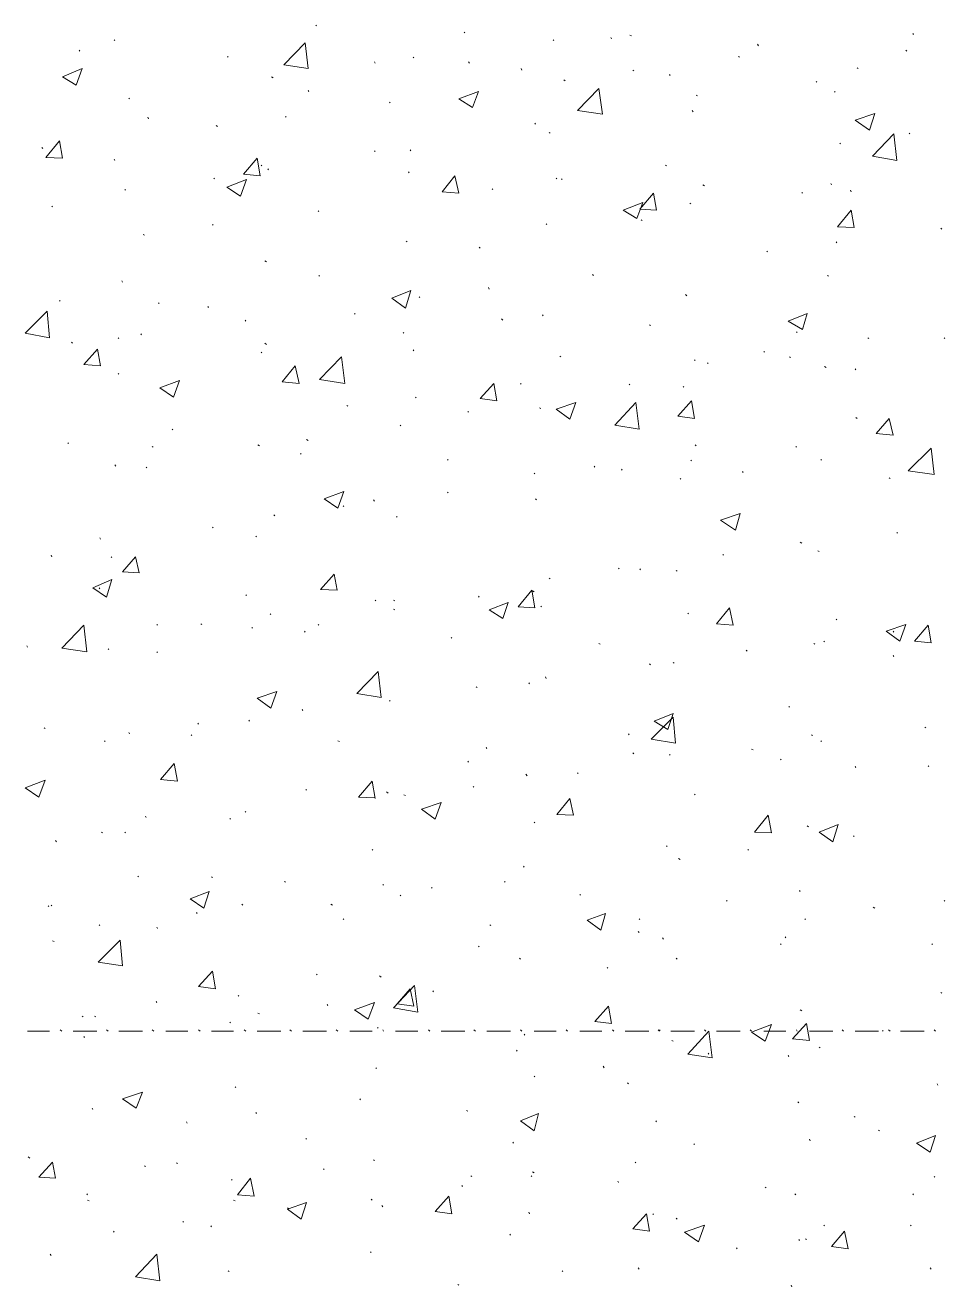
# Model space of a CAD drawing. Header units: millimetres. Extents: x 2928 to 3112, y 1220 to 1280.
# Drawn here: x 2976.938 to 2978.954, y 1251.649 to 1254.414 of the extents above; entities that cross this region are included whole.
import ezdxf

# ---------------------------------------------------------------- set-up
doc = ezdxf.new("R2010")
doc.units = ezdxf.units.MM

msp = doc.modelspace()

# ---------------------------------------------------------------- linework, layer by layer
at = {"color": 92, "linetype": 'Continuous', "lineweight": 13, "true_color": 0x00b800}
for points in [[(2977.57684, 1254.41214), (2977.57517, 1254.41381), (2977.57517, 1254.41381)], [(2977.90184, 1254.39714), (2977.90017, 1254.39881), (2977.90017, 1254.39881)], [(2978.26685, 1254.39048), (2978.26351, 1254.39214), (2978.26351, 1254.39214)], [(2978.88519, 1254.39381), (2978.88352, 1254.39548), (2978.88352, 1254.39548)], [(2977.13516, 1254.38048), (2977.1335, 1254.38214), (2977.1335, 1254.38214)], [(2977.50517, 1254.32714), (2977.55183, 1254.37548), (2977.55183, 1254.37548)], [(2977.5585, 1254.31881), (2977.55183, 1254.37548), (2977.55183, 1254.37548)], [(2978.09684, 1254.38048), (2978.09518, 1254.38214), (2978.09518, 1254.38214)], [(2978.22351, 1254.38381), (2978.22184, 1254.38714), (2978.22184, 1254.38714)], [(2978.54518, 1254.36881), (2978.54352, 1254.37214), (2978.54352, 1254.37214)], [(2977.05849, 1254.35714), (2977.05683, 1254.35881), (2977.05683, 1254.35881)], [(2977.3835, 1254.34381), (2977.38183, 1254.34547), (2977.38183, 1254.34547)], [(2977.70517, 1254.33047), (2977.7035, 1254.33381), (2977.7035, 1254.33381)], [(2977.79017, 1254.34214), (2977.7885, 1254.34381), (2977.7885, 1254.34381)], [(2977.91184, 1254.33047), (2977.91017, 1254.33381), (2977.91017, 1254.33381)], [(2978.50352, 1254.34381), (2978.50185, 1254.34547), (2978.50185, 1254.34547)], [(2978.87019, 1254.35714), (2978.86852, 1254.35881), (2978.86852, 1254.35881)], [(2977.02016, 1254.30047), (2977.06349, 1254.31881), (2977.06349, 1254.31881)], [(2977.05016, 1254.28214), (2977.06349, 1254.31881), (2977.06349, 1254.31881)], [(2977.50517, 1254.32714), (2977.5585, 1254.31881), (2977.5585, 1254.31881)], [(2978.02684, 1254.31547), (2978.02517, 1254.31881), (2978.02517, 1254.31881)], [(2978.27185, 1254.31381), (2978.27018, 1254.31547), (2978.27018, 1254.31547)], [(2978.35185, 1254.30381), (2978.35018, 1254.30547), (2978.35018, 1254.30547)], [(2978.76352, 1254.31881), (2978.76185, 1254.32047), (2978.76185, 1254.32047)], [(2977.02016, 1254.30047), (2977.05016, 1254.28214), (2977.05016, 1254.28214)], [(2977.48183, 1254.29881), (2977.4785, 1254.30047), (2977.4785, 1254.30047)], [(2978.12184, 1254.29214), (2978.11851, 1254.29381), (2978.11851, 1254.29381)], [(2978.67352, 1254.28881), (2978.67185, 1254.29047), (2978.67185, 1254.29047)], [(2977.16683, 1254.25214), (2977.16516, 1254.25381), (2977.16516, 1254.25381)], [(2977.56017, 1254.26881), (2977.5585, 1254.27047), (2977.5585, 1254.27047)], [(2977.88851, 1254.25214), (2977.93184, 1254.26881), (2977.93184, 1254.26881)], [(2977.88851, 1254.25214), (2977.91851, 1254.23381), (2977.91851, 1254.23381)], [(2977.91851, 1254.23381), (2977.93184, 1254.26881), (2977.93184, 1254.26881)], [(2978.14851, 1254.22714), (2978.19518, 1254.27547), (2978.19518, 1254.27547)], [(2978.20351, 1254.21881), (2978.19518, 1254.27547), (2978.19518, 1254.27547)], [(2978.41185, 1254.25881), (2978.40851, 1254.26047), (2978.40851, 1254.26047)], [(2978.71352, 1254.26714), (2978.71185, 1254.26881), (2978.71185, 1254.26881)], [(2977.7385, 1254.24381), (2977.73684, 1254.24547), (2977.73684, 1254.24547)], [(2978.14851, 1254.22714), (2978.20351, 1254.21881), (2978.20351, 1254.21881)], [(2978.40185, 1254.22381), (2978.40018, 1254.22714), (2978.40018, 1254.22714)], [(2977.2085, 1254.20881), (2977.20683, 1254.21214), (2977.20683, 1254.21214)], [(2977.51017, 1254.21214), (2977.5085, 1254.21381), (2977.5085, 1254.21381)], [(2978.05684, 1254.19714), (2978.05518, 1254.19881), (2978.05518, 1254.19881)], [(2978.75685, 1254.20547), (2978.80019, 1254.22047), (2978.80019, 1254.22047)], [(2978.75685, 1254.20547), (2978.78852, 1254.18381), (2978.78852, 1254.18381)], [(2978.78852, 1254.18381), (2978.80019, 1254.22047), (2978.80019, 1254.22047)], [(2977.36017, 1254.19214), (2977.35683, 1254.19381), (2977.35683, 1254.19381)], [(2978.08851, 1254.17714), (2978.08684, 1254.17881), (2978.08684, 1254.17881)], [(2978.79519, 1254.12714), (2978.84185, 1254.17547), (2978.84185, 1254.17547)], [(2978.84852, 1254.11714), (2978.84185, 1254.17547), (2978.84185, 1254.17547)], [(2978.87685, 1254.17547), (2978.87519, 1254.17714), (2978.87519, 1254.17714)], [(2976.97683, 1254.14381), (2976.97516, 1254.14547), (2976.97516, 1254.14547)], [(2976.98349, 1254.1238), (2977.01349, 1254.16047), (2977.01349, 1254.16047)], [(2977.02016, 1254.12214), (2977.01349, 1254.16047), (2977.01349, 1254.16047)], [(2977.7835, 1254.13881), (2977.78184, 1254.14047), (2977.78184, 1254.14047)], [(2978.72518, 1254.15381), (2978.72352, 1254.15547), (2978.72352, 1254.15547)], [(2976.98349, 1254.1238), (2977.02016, 1254.12214), (2977.02016, 1254.12214)], [(2977.13516, 1254.11714), (2977.1335, 1254.12047), (2977.1335, 1254.12047)], [(2977.41683, 1254.08714), (2977.44683, 1254.12214), (2977.44683, 1254.12214)], [(2977.4535, 1254.0838), (2977.44683, 1254.12214), (2977.44683, 1254.12214)], [(2977.70517, 1254.13714), (2977.7035, 1254.13881), (2977.7035, 1254.13881)], [(2978.79519, 1254.12714), (2978.84852, 1254.11714), (2978.84852, 1254.11714)], [(2977.41683, 1254.08714), (2977.4535, 1254.0838), (2977.4535, 1254.0838)], [(2977.45683, 1254.10547), (2977.45517, 1254.10714), (2977.45517, 1254.10714)], [(2977.47183, 1254.09714), (2977.47017, 1254.0988), (2977.47017, 1254.0988)], [(2977.78017, 1254.09047), (2977.7785, 1254.09214), (2977.7785, 1254.09214)], [(2977.85184, 1254.0488), (2977.88017, 1254.0838), (2977.88017, 1254.0838)], [(2977.88851, 1254.04547), (2977.88017, 1254.0838), (2977.88017, 1254.0838)], [(2978.34351, 1254.10547), (2978.34185, 1254.10714), (2978.34185, 1254.10714)], [(2977.3535, 1254.07714), (2977.35183, 1254.0788), (2977.35183, 1254.0788)], [(2977.38017, 1254.0588), (2977.4235, 1254.07547), (2977.4235, 1254.07547)], [(2977.38017, 1254.0588), (2977.41017, 1254.0388), (2977.41017, 1254.0388)], [(2977.41017, 1254.0388), (2977.4235, 1254.07547), (2977.4235, 1254.07547)], [(2978.10351, 1254.07714), (2978.10184, 1254.0788), (2978.10184, 1254.0788)], [(2978.11518, 1254.07547), (2978.11351, 1254.07714), (2978.11351, 1254.07714)], [(2978.42685, 1254.06214), (2978.42351, 1254.0638), (2978.42351, 1254.0638)], [(2978.70518, 1254.0638), (2978.70352, 1254.06714), (2978.70352, 1254.06714)], [(2977.1585, 1254.05214), (2977.15683, 1254.0538), (2977.15683, 1254.0538)], [(2977.85184, 1254.0488), (2977.88851, 1254.04547), (2977.88851, 1254.04547)], [(2977.96351, 1254.0538), (2977.96184, 1254.05547), (2977.96184, 1254.05547)], [(2978.28518, 1254.01047), (2978.31518, 1254.04547), (2978.31518, 1254.04547)], [(2978.32185, 1254.0088), (2978.31518, 1254.04547), (2978.31518, 1254.04547)], [(2978.64185, 1254.04547), (2978.64018, 1254.04714), (2978.64018, 1254.04714)], [(2978.74852, 1254.0488), (2978.74685, 1254.05214), (2978.74685, 1254.05214)], [(2976.99849, 1254.01547), (2976.99683, 1254.01714), (2976.99683, 1254.01714)], [(2977.58184, 1254.00547), (2977.58017, 1254.00714), (2977.58017, 1254.00714)], [(2978.24851, 1254.0088), (2978.29185, 1254.02547), (2978.29185, 1254.02547)], [(2978.24851, 1254.0088), (2978.27851, 1253.99047), (2978.27851, 1253.99047)], [(2978.27851, 1253.99047), (2978.29185, 1254.02547), (2978.29185, 1254.02547)], [(2978.28518, 1254.01047), (2978.32185, 1254.0088), (2978.32185, 1254.0088)], [(2978.39685, 1254.02214), (2978.39518, 1254.0238), (2978.39518, 1254.0238)], [(2978.71852, 1253.97214), (2978.74852, 1254.0088), (2978.74852, 1254.0088)], [(2978.75519, 1253.97047), (2978.74852, 1254.0088), (2978.74852, 1254.0088)], [(2977.35017, 1253.97547), (2977.3485, 1253.97714), (2977.3485, 1253.97714)], [(2978.08184, 1253.97714), (2978.08018, 1253.9788), (2978.08018, 1253.9788)], [(2978.29018, 1253.98547), (2978.28851, 1253.98714), (2978.28851, 1253.98714)], [(2977.20016, 1253.9538), (2977.19683, 1253.95547), (2977.19683, 1253.95547)], [(2978.71852, 1253.97214), (2978.75519, 1253.97047), (2978.75519, 1253.97047)], [(2978.94685, 1253.96714), (2978.94519, 1253.9688), (2978.94519, 1253.9688)], [(2977.77517, 1253.9388), (2977.7735, 1253.94047), (2977.7735, 1253.94047)], [(2977.93517, 1253.92547), (2977.93351, 1253.92714), (2977.93351, 1253.92714)], [(2978.56518, 1253.91714), (2978.56352, 1253.9188), (2978.56352, 1253.9188)], [(2978.71685, 1253.93714), (2978.71518, 1253.9388), (2978.71518, 1253.9388)], [(2977.46683, 1253.89547), (2977.4635, 1253.89714), (2977.4635, 1253.89714)], [(2977.5835, 1253.8638), (2977.58184, 1253.86547), (2977.58184, 1253.86547)], [(2978.18351, 1253.86547), (2978.18184, 1253.86713), (2978.18184, 1253.86713)], [(2978.69852, 1253.8638), (2978.69685, 1253.86547), (2978.69685, 1253.86547)], [(2977.15183, 1253.85047), (2977.15016, 1253.8538), (2977.15016, 1253.8538)], [(2977.95517, 1253.83547), (2977.95351, 1253.8388), (2977.95351, 1253.8388)], [(2977.01516, 1253.8088), (2977.01349, 1253.81047), (2977.01349, 1253.81047)], [(2977.74184, 1253.81547), (2977.7835, 1253.83213), (2977.7835, 1253.83213)], [(2977.74184, 1253.81547), (2977.77184, 1253.7938), (2977.77184, 1253.7938)], [(2977.77184, 1253.7938), (2977.7835, 1253.83213), (2977.7835, 1253.83213)], [(2977.80351, 1253.81713), (2977.80184, 1253.8188), (2977.80184, 1253.8188)], [(2978.38851, 1253.82047), (2978.38518, 1253.8238), (2978.38518, 1253.8238)], [(2976.93849, 1253.7388), (2976.98683, 1253.78713), (2976.98683, 1253.78713)], [(2976.99183, 1253.7288), (2976.98683, 1253.78713), (2976.98683, 1253.78713)], [(2977.23183, 1253.8038), (2977.23016, 1253.80547), (2977.23016, 1253.80547)], [(2977.34017, 1253.79547), (2977.3385, 1253.79713), (2977.3385, 1253.79713)], [(2977.66184, 1253.78047), (2977.66017, 1253.78213), (2977.66017, 1253.78213)], [(2978.61018, 1253.76547), (2978.65185, 1253.78213), (2978.65185, 1253.78213)], [(2978.64185, 1253.74713), (2978.65185, 1253.78213), (2978.65185, 1253.78213)], [(2977.42183, 1253.76547), (2977.42017, 1253.76713), (2977.42017, 1253.76713)], [(2977.98517, 1253.76713), (2977.98184, 1253.77047), (2977.98184, 1253.77047)], [(2978.07351, 1253.77713), (2978.07184, 1253.7788), (2978.07184, 1253.7788)], [(2978.30851, 1253.75547), (2978.30685, 1253.75713), (2978.30685, 1253.75713)], [(2978.61018, 1253.76547), (2978.64185, 1253.74713), (2978.64185, 1253.74713)], [(2976.93849, 1253.7388), (2976.99183, 1253.7288), (2976.99183, 1253.7288)], [(2977.1435, 1253.72713), (2977.14183, 1253.7288), (2977.14183, 1253.7288)], [(2977.1935, 1253.73547), (2977.19183, 1253.73713), (2977.19183, 1253.73713)], [(2977.7685, 1253.7388), (2977.76684, 1253.74047), (2977.76684, 1253.74047)], [(2978.63018, 1253.74047), (2978.62852, 1253.74213), (2978.62852, 1253.74213)], [(2978.78685, 1253.72713), (2978.78519, 1253.7288), (2978.78519, 1253.7288)], [(2978.95352, 1253.72713), (2978.95185, 1253.7288), (2978.95185, 1253.7288)], [(2977.04183, 1253.71713), (2977.04016, 1253.7188), (2977.04016, 1253.7188)], [(2977.06683, 1253.67047), (2977.09683, 1253.7038), (2977.09683, 1253.7038)], [(2977.1035, 1253.66713), (2977.09683, 1253.7038), (2977.09683, 1253.7038)], [(2977.45683, 1253.69547), (2977.45517, 1253.69713), (2977.45517, 1253.69713)], [(2977.46683, 1253.7138), (2977.4635, 1253.71713), (2977.4635, 1253.71713)], [(2977.79017, 1253.70047), (2977.7885, 1253.70213), (2977.7885, 1253.70213)], [(2978.55852, 1253.69713), (2978.55685, 1253.6988), (2978.55685, 1253.6988)], [(2977.06683, 1253.67047), (2977.1035, 1253.66713), (2977.1035, 1253.66713)], [(2977.5835, 1253.63713), (2977.63184, 1253.68713), (2977.63184, 1253.68713)], [(2977.6385, 1253.6288), (2977.63184, 1253.68713), (2977.63184, 1253.68713)], [(2978.11184, 1253.68713), (2978.11018, 1253.6888), (2978.11018, 1253.6888)], [(2978.40685, 1253.6788), (2978.40518, 1253.68047), (2978.40518, 1253.68047)], [(2978.43518, 1253.67213), (2978.43351, 1253.6738), (2978.43351, 1253.6738)], [(2978.61518, 1253.68547), (2978.61352, 1253.68713), (2978.61352, 1253.68713)], [(2977.1435, 1253.6488), (2977.14183, 1253.65046), (2977.14183, 1253.65046)], [(2977.50183, 1253.63213), (2977.53017, 1253.66713), (2977.53017, 1253.66713)], [(2977.5385, 1253.6288), (2977.53017, 1253.66713), (2977.53017, 1253.66713)], [(2978.69352, 1253.6638), (2978.69018, 1253.66547), (2978.69018, 1253.66547)], [(2978.75852, 1253.6588), (2978.75685, 1253.66046), (2978.75685, 1253.66046)], [(2977.2335, 1253.6188), (2977.27683, 1253.63546), (2977.27683, 1253.63546)], [(2977.2335, 1253.6188), (2977.2635, 1253.5988), (2977.2635, 1253.5988)], [(2977.2635, 1253.5988), (2977.27683, 1253.63546), (2977.27683, 1253.63546)], [(2977.50183, 1253.63213), (2977.5385, 1253.6288), (2977.5385, 1253.6288)], [(2977.5835, 1253.63713), (2977.6385, 1253.6288), (2977.6385, 1253.6288)], [(2977.93517, 1253.59546), (2977.96517, 1253.6288), (2977.96517, 1253.6288)], [(2977.97184, 1253.59046), (2977.96517, 1253.6288), (2977.96517, 1253.6288)], [(2978.02517, 1253.62713), (2978.02351, 1253.6288), (2978.02351, 1253.6288)], [(2978.26351, 1253.62546), (2978.26185, 1253.62713), (2978.26185, 1253.62713)], [(2978.38185, 1253.62046), (2978.38018, 1253.62213), (2978.38018, 1253.62213)], [(2977.79517, 1253.59713), (2977.7935, 1253.5988), (2977.7935, 1253.5988)], [(2977.93517, 1253.59546), (2977.97184, 1253.59046), (2977.97184, 1253.59046)], [(2978.10184, 1253.57213), (2978.14518, 1253.58713), (2978.14518, 1253.58713)], [(2978.13184, 1253.55046), (2978.14518, 1253.58713), (2978.14518, 1253.58713)], [(2978.23018, 1253.53713), (2978.27685, 1253.58713), (2978.27685, 1253.58713)], [(2978.28351, 1253.5288), (2978.27685, 1253.58713), (2978.27685, 1253.58713)], [(2978.36851, 1253.55713), (2978.39851, 1253.59046), (2978.39851, 1253.59046)], [(2978.40518, 1253.55213), (2978.39851, 1253.59046), (2978.39851, 1253.59046)], [(2977.64517, 1253.5788), (2977.6435, 1253.58046), (2977.6435, 1253.58046)], [(2977.91017, 1253.56546), (2977.90851, 1253.56713), (2977.90851, 1253.56713)], [(2978.06851, 1253.5738), (2978.06518, 1253.57546), (2978.06518, 1253.57546)], [(2978.10184, 1253.57213), (2978.13184, 1253.55046), (2978.13184, 1253.55046)], [(2977.76184, 1253.53546), (2977.76017, 1253.53713), (2977.76017, 1253.53713)], [(2978.23018, 1253.53713), (2978.28351, 1253.5288), (2978.28351, 1253.5288)], [(2978.36851, 1253.55713), (2978.40518, 1253.55213), (2978.40518, 1253.55213)], [(2978.76185, 1253.55213), (2978.75852, 1253.5538), (2978.75852, 1253.5538)], [(2978.80352, 1253.5188), (2978.83185, 1253.55213), (2978.83185, 1253.55213)], [(2978.84019, 1253.51546), (2978.83185, 1253.55213), (2978.83185, 1253.55213)], [(2977.26183, 1253.52713), (2977.26016, 1253.5288), (2977.26016, 1253.5288)], [(2977.5585, 1253.5038), (2977.55517, 1253.50546), (2977.55517, 1253.50546)], [(2978.80352, 1253.5188), (2978.84019, 1253.51546), (2978.84019, 1253.51546)], [(2977.03349, 1253.49713), (2977.03183, 1253.4988), (2977.03183, 1253.4988)], [(2977.2185, 1253.4888), (2977.21683, 1253.49046), (2977.21683, 1253.49046)], [(2977.45183, 1253.49213), (2977.4485, 1253.4938), (2977.4485, 1253.4938)], [(2977.5435, 1253.4738), (2977.54183, 1253.47546), (2977.54183, 1253.47546)], [(2978.40851, 1253.49213), (2978.40685, 1253.4938), (2978.40685, 1253.4938)], [(2978.62852, 1253.4888), (2978.62685, 1253.49046), (2978.62685, 1253.49046)], [(2978.87352, 1253.43713), (2978.92352, 1253.48713), (2978.92352, 1253.48713)], [(2978.93019, 1253.42879), (2978.92352, 1253.48713), (2978.92352, 1253.48713)], [(2977.13683, 1253.44713), (2977.13516, 1253.45046), (2977.13516, 1253.45046)], [(2977.86517, 1253.46046), (2977.86351, 1253.46213), (2977.86351, 1253.46213)], [(2978.39851, 1253.4588), (2978.39685, 1253.46046), (2978.39685, 1253.46046)], [(2978.68352, 1253.46046), (2978.68185, 1253.46213), (2978.68185, 1253.46213)], [(2977.20516, 1253.4438), (2977.2035, 1253.44546), (2977.2035, 1253.44546)], [(2978.05518, 1253.43046), (2978.05351, 1253.43213), (2978.05351, 1253.43213)], [(2978.18684, 1253.44546), (2978.18518, 1253.44713), (2978.18518, 1253.44713)], [(2978.24684, 1253.4388), (2978.24518, 1253.44046), (2978.24518, 1253.44046)], [(2978.37518, 1253.41879), (2978.37351, 1253.42046), (2978.37351, 1253.42046)], [(2978.51185, 1253.4338), (2978.51018, 1253.43546), (2978.51018, 1253.43546)], [(2978.83352, 1253.42046), (2978.83185, 1253.42213), (2978.83185, 1253.42213)], [(2978.87352, 1253.43713), (2978.93019, 1253.42879), (2978.93019, 1253.42879)], [(2977.5935, 1253.37546), (2977.63684, 1253.39213), (2977.63684, 1253.39213)], [(2977.5935, 1253.37546), (2977.6235, 1253.35546), (2977.6235, 1253.35546)], [(2977.6235, 1253.35546), (2977.63684, 1253.39213), (2977.63684, 1253.39213)], [(2977.7035, 1253.37046), (2977.70184, 1253.37379), (2977.70184, 1253.37379)], [(2977.86517, 1253.38879), (2977.86351, 1253.39046), (2977.86351, 1253.39046)], [(2978.05851, 1253.37379), (2978.05684, 1253.37546), (2978.05684, 1253.37546)], [(2977.48517, 1253.33879), (2977.4835, 1253.34046), (2977.4835, 1253.34046)], [(2977.63684, 1253.35879), (2977.63517, 1253.36046), (2977.63517, 1253.36046)], [(2977.7535, 1253.33546), (2977.75184, 1253.33713), (2977.75184, 1253.33713)], [(2978.46185, 1253.32879), (2978.50518, 1253.34379), (2978.50518, 1253.34379)], [(2978.49518, 1253.30713), (2978.50518, 1253.34379), (2978.50518, 1253.34379)], [(2977.35017, 1253.31213), (2977.3485, 1253.31379), (2977.3485, 1253.31379)], [(2978.46185, 1253.32879), (2978.49518, 1253.30713), (2978.49518, 1253.30713)], [(2977.1035, 1253.28713), (2977.10183, 1253.29046), (2977.10183, 1253.29046)], [(2977.44517, 1253.29213), (2977.4435, 1253.29379), (2977.4435, 1253.29379)], [(2978.85019, 1253.30046), (2978.84852, 1253.30213), (2978.84852, 1253.30213)], [(2978.64018, 1253.27879), (2978.63685, 1253.28046), (2978.63685, 1253.28046)], [(2978.67852, 1253.26046), (2978.67518, 1253.26213), (2978.67518, 1253.26213)], [(2976.99683, 1253.24879), (2976.99516, 1253.25213), (2976.99516, 1253.25213)], [(2977.1285, 1253.24713), (2977.12683, 1253.24879), (2977.12683, 1253.24879)], [(2977.15183, 1253.21546), (2977.18016, 1253.24879), (2977.18016, 1253.24879)], [(2977.1885, 1253.21379), (2977.18016, 1253.24879), (2977.18016, 1253.24879)], [(2978.46851, 1253.25213), (2978.46685, 1253.25379), (2978.46685, 1253.25379)], [(2977.15183, 1253.21546), (2977.1885, 1253.21379), (2977.1885, 1253.21379)], [(2977.58517, 1253.17712), (2977.61517, 1253.21046), (2977.61517, 1253.21046)], [(2977.62184, 1253.17546), (2977.61517, 1253.21046), (2977.61517, 1253.21046)], [(2978.08851, 1253.20046), (2978.08684, 1253.20213), (2978.08684, 1253.20213)], [(2978.24018, 1253.22213), (2978.23851, 1253.22379), (2978.23851, 1253.22379)], [(2978.28685, 1253.22046), (2978.28518, 1253.22213), (2978.28518, 1253.22213)], [(2978.36685, 1253.21713), (2978.36518, 1253.21879), (2978.36518, 1253.21879)], [(2977.08683, 1253.18046), (2977.1285, 1253.19879), (2977.1285, 1253.19879)], [(2977.08683, 1253.18046), (2977.11683, 1253.16046), (2977.11683, 1253.16046)], [(2977.10183, 1253.17879), (2977.10016, 1253.18046), (2977.10016, 1253.18046)], [(2977.11683, 1253.16046), (2977.1285, 1253.19879), (2977.1285, 1253.19879)], [(2977.58517, 1253.17712), (2977.62184, 1253.17546), (2977.62184, 1253.17546)], [(2978.01851, 1253.13879), (2978.04851, 1253.17546), (2978.04851, 1253.17546)], [(2978.05518, 1253.13712), (2978.04851, 1253.17546), (2978.04851, 1253.17546)], [(2978.05351, 1253.17212), (2978.05018, 1253.17379), (2978.05018, 1253.17379)], [(2977.4235, 1253.16379), (2977.42183, 1253.16546), (2977.42183, 1253.16546)], [(2977.70684, 1253.15212), (2977.70517, 1253.15379), (2977.70517, 1253.15379)], [(2977.7485, 1253.15212), (2977.74517, 1253.15379), (2977.74517, 1253.15379)], [(2977.93351, 1253.16046), (2977.93184, 1253.16212), (2977.93184, 1253.16212)], [(2977.95517, 1253.13212), (2977.99684, 1253.14879), (2977.99684, 1253.14879)], [(2977.98517, 1253.11379), (2977.99684, 1253.14879), (2977.99684, 1253.14879)], [(2977.47683, 1253.12212), (2977.47517, 1253.12379), (2977.47517, 1253.12379)], [(2977.7485, 1253.13212), (2977.74517, 1253.13379), (2977.74517, 1253.13379)], [(2977.95517, 1253.13212), (2977.98517, 1253.11379), (2977.98517, 1253.11379)], [(2978.01851, 1253.13879), (2978.05518, 1253.13712), (2978.05518, 1253.13712)], [(2978.07018, 1253.13879), (2978.06851, 1253.14046), (2978.06851, 1253.14046)], [(2978.39185, 1253.12379), (2978.39018, 1253.12546), (2978.39018, 1253.12546)], [(2978.45351, 1253.10212), (2978.48185, 1253.13712), (2978.48185, 1253.13712)], [(2978.49018, 1253.09879), (2978.48185, 1253.13712), (2978.48185, 1253.13712)], [(2977.01849, 1253.04879), (2977.06683, 1253.09879), (2977.06683, 1253.09879)], [(2977.07349, 1253.04046), (2977.06683, 1253.09879), (2977.06683, 1253.09879)], [(2977.2285, 1253.09879), (2977.22683, 1253.10046), (2977.22683, 1253.10046)], [(2977.32516, 1253.10046), (2977.3235, 1253.10212), (2977.3235, 1253.10212)], [(2977.43683, 1253.09212), (2977.43517, 1253.09379), (2977.43517, 1253.09379)], [(2977.58184, 1253.09879), (2977.58017, 1253.10046), (2977.58017, 1253.10046)], [(2978.45351, 1253.10212), (2978.49018, 1253.09879), (2978.49018, 1253.09879)], [(2978.71685, 1253.11046), (2978.71518, 1253.11212), (2978.71518, 1253.11212)], [(2978.82519, 1253.08546), (2978.86852, 1253.10046), (2978.86852, 1253.10046)], [(2978.85519, 1253.06379), (2978.86852, 1253.10046), (2978.86852, 1253.10046)], [(2978.88685, 1253.06379), (2978.91685, 1253.09879), (2978.91685, 1253.09879)], [(2978.92352, 1253.06046), (2978.91685, 1253.09879), (2978.91685, 1253.09879)], [(2977.55183, 1253.08379), (2977.55017, 1253.08546), (2977.55017, 1253.08546)], [(2977.87351, 1253.07046), (2977.87184, 1253.07212), (2977.87184, 1253.07212)], [(2978.69018, 1253.06212), (2978.68852, 1253.06379), (2978.68852, 1253.06379)], [(2978.82519, 1253.08546), (2978.85519, 1253.06379), (2978.85519, 1253.06379)], [(2978.84185, 1253.08379), (2978.84019, 1253.08546), (2978.84019, 1253.08546)], [(2978.88685, 1253.06379), (2978.92352, 1253.06046), (2978.92352, 1253.06046)], [(2976.94349, 1253.05046), (2976.94183, 1253.05379), (2976.94183, 1253.05379)], [(2977.01849, 1253.04879), (2977.07349, 1253.04046), (2977.07349, 1253.04046)], [(2977.12183, 1253.04546), (2977.12016, 1253.04712), (2977.12016, 1253.04712)], [(2977.2285, 1253.03879), (2977.22683, 1253.04046), (2977.22683, 1253.04046)], [(2978.19851, 1253.05712), (2978.19518, 1253.05879), (2978.19518, 1253.05879)], [(2978.52018, 1253.04212), (2978.51852, 1253.04379), (2978.51852, 1253.04379)], [(2978.66852, 1253.05712), (2978.66685, 1253.05879), (2978.66685, 1253.05879)], [(2978.30851, 1253.01212), (2978.30685, 1253.01379), (2978.30685, 1253.01379)], [(2978.36018, 1253.01546), (2978.35851, 1253.01712), (2978.35851, 1253.01712)], [(2978.84185, 1253.03046), (2978.84019, 1253.03212), (2978.84019, 1253.03212)], [(2977.66517, 1252.94879), (2977.71184, 1252.99712), (2977.71184, 1252.99712)], [(2977.7185, 1252.94045), (2977.71184, 1252.99712), (2977.71184, 1252.99712)], [(2978.08018, 1252.98212), (2978.07851, 1252.98546), (2978.07851, 1252.98546)], [(2977.44683, 1252.93879), (2977.49017, 1252.95379), (2977.49017, 1252.95379)], [(2977.47683, 1252.91712), (2977.49017, 1252.95379), (2977.49017, 1252.95379)], [(2977.92851, 1252.96212), (2977.92684, 1252.96379), (2977.92684, 1252.96379)], [(2978.04351, 1252.97046), (2978.04184, 1252.97212), (2978.04184, 1252.97212)], [(2977.44683, 1252.93879), (2977.47683, 1252.91712), (2977.47683, 1252.91712)], [(2977.66517, 1252.94879), (2977.7185, 1252.94045), (2977.7185, 1252.94045)], [(2977.7385, 1252.93212), (2977.73684, 1252.93379), (2977.73684, 1252.93379)], [(2977.54683, 1252.91212), (2977.54517, 1252.91379), (2977.54517, 1252.91379)], [(2978.31018, 1252.84879), (2978.35851, 1252.89712), (2978.35851, 1252.89712)], [(2978.31685, 1252.88879), (2978.35851, 1252.90545), (2978.35851, 1252.90545)], [(2978.34685, 1252.87045), (2978.35851, 1252.90545), (2978.35851, 1252.90545)], [(2978.36351, 1252.84045), (2978.35851, 1252.89712), (2978.35851, 1252.89712)], [(2978.61352, 1252.91879), (2978.61185, 1252.92045), (2978.61185, 1252.92045)], [(2976.98183, 1252.87212), (2976.98016, 1252.87379), (2976.98016, 1252.87379)], [(2977.3185, 1252.88212), (2977.31683, 1252.88379), (2977.31683, 1252.88379)], [(2977.43017, 1252.88879), (2977.4285, 1252.89045), (2977.4285, 1252.89045)], [(2978.31685, 1252.88879), (2978.34685, 1252.87045), (2978.34685, 1252.87045)], [(2978.91185, 1252.87379), (2978.91019, 1252.87545), (2978.91019, 1252.87545)], [(2977.1135, 1252.84379), (2977.11183, 1252.84545), (2977.11183, 1252.84545)], [(2977.16683, 1252.86045), (2977.16516, 1252.86379), (2977.16516, 1252.86379)], [(2977.3035, 1252.85712), (2977.30183, 1252.85879), (2977.30183, 1252.85879)], [(2977.62684, 1252.84379), (2977.6235, 1252.84545), (2977.6235, 1252.84545)], [(2978.26185, 1252.85879), (2978.26018, 1252.86045), (2978.26018, 1252.86045)], [(2978.31018, 1252.84879), (2978.36351, 1252.84045), (2978.36351, 1252.84045)], [(2978.66352, 1252.85712), (2978.66185, 1252.85879), (2978.66185, 1252.85879)], [(2978.68352, 1252.84379), (2978.68185, 1252.84545), (2978.68185, 1252.84545)], [(2977.95017, 1252.82879), (2977.94851, 1252.83045), (2977.94851, 1252.83045)], [(2978.27185, 1252.81712), (2978.27018, 1252.81879), (2978.27018, 1252.81879)], [(2978.35185, 1252.81379), (2978.35018, 1252.81545), (2978.35018, 1252.81545)], [(2978.53352, 1252.82545), (2978.53018, 1252.82712), (2978.53018, 1252.82712)], [(2977.23516, 1252.76045), (2977.26516, 1252.79545), (2977.26516, 1252.79545)], [(2977.27183, 1252.75712), (2977.26516, 1252.79545), (2977.26516, 1252.79545)], [(2977.91017, 1252.79879), (2977.90851, 1252.80045), (2977.90851, 1252.80045)], [(2978.59518, 1252.80379), (2978.59352, 1252.80545), (2978.59352, 1252.80545)], [(2978.75852, 1252.78712), (2978.75685, 1252.78879), (2978.75685, 1252.78879)], [(2978.91852, 1252.78879), (2978.91685, 1252.79045), (2978.91685, 1252.79045)], [(2976.93849, 1252.74212), (2976.98183, 1252.75879), (2976.98183, 1252.75879)], [(2976.96849, 1252.72212), (2976.98183, 1252.75879), (2976.98183, 1252.75879)], [(2977.23516, 1252.76045), (2977.27183, 1252.75712), (2977.27183, 1252.75712)], [(2977.6685, 1252.72212), (2977.6985, 1252.75712), (2977.6985, 1252.75712)], [(2977.70517, 1252.71878), (2977.6985, 1252.75712), (2977.6985, 1252.75712)], [(2978.03851, 1252.76879), (2978.03518, 1252.77212), (2978.03518, 1252.77212)], [(2978.15018, 1252.77379), (2978.14851, 1252.77545), (2978.14851, 1252.77545)], [(2976.93849, 1252.74212), (2976.96849, 1252.72212), (2976.96849, 1252.72212)], [(2977.55517, 1252.73712), (2977.5535, 1252.73879), (2977.5535, 1252.73879)], [(2977.7335, 1252.73045), (2977.73017, 1252.73379), (2977.73017, 1252.73379)], [(2977.92184, 1252.74379), (2977.92017, 1252.74545), (2977.92017, 1252.74545)], [(2977.6685, 1252.72212), (2977.70517, 1252.72045), (2977.70517, 1252.72045)], [(2977.77184, 1252.72545), (2977.7685, 1252.72712), (2977.7685, 1252.72712)], [(2977.80684, 1252.69545), (2977.85017, 1252.71045), (2977.85017, 1252.71045)], [(2977.83684, 1252.67378), (2977.85017, 1252.71045), (2977.85017, 1252.71045)], [(2978.10351, 1252.68378), (2978.13184, 1252.71878), (2978.13184, 1252.71878)], [(2978.14018, 1252.68212), (2978.13184, 1252.71878), (2978.13184, 1252.71878)], [(2978.40685, 1252.72712), (2978.40518, 1252.72878), (2978.40518, 1252.72878)], [(2977.2035, 1252.67712), (2977.20183, 1252.68045), (2977.20183, 1252.68045)], [(2977.3885, 1252.67378), (2977.38683, 1252.67545), (2977.38683, 1252.67545)], [(2977.42183, 1252.68878), (2977.42017, 1252.69045), (2977.42017, 1252.69045)], [(2977.80684, 1252.69545), (2977.83684, 1252.67378), (2977.83684, 1252.67378)], [(2978.10351, 1252.68378), (2978.14018, 1252.68212), (2978.14018, 1252.68212)], [(2978.53685, 1252.64545), (2978.56685, 1252.68212), (2978.56685, 1252.68212)], [(2978.57352, 1252.64378), (2978.56685, 1252.68212), (2978.56685, 1252.68212)], [(2978.05518, 1252.66545), (2978.05351, 1252.66712), (2978.05351, 1252.66712)], [(2978.65518, 1252.65712), (2978.65185, 1252.65878), (2978.65185, 1252.65878)], [(2978.67852, 1252.64545), (2978.72018, 1252.66212), (2978.72018, 1252.66212)], [(2978.70852, 1252.62378), (2978.72018, 1252.66212), (2978.72018, 1252.66212)], [(2977.00683, 1252.62378), (2977.00516, 1252.62712), (2977.00516, 1252.62712)], [(2977.1085, 1252.64378), (2977.10516, 1252.64545), (2977.10516, 1252.64545)], [(2977.1585, 1252.64378), (2977.15683, 1252.64545), (2977.15683, 1252.64545)], [(2978.53685, 1252.64545), (2978.57352, 1252.64378), (2978.57352, 1252.64378)], [(2978.67852, 1252.64545), (2978.70852, 1252.62378), (2978.70852, 1252.62378)], [(2978.75519, 1252.63545), (2978.75352, 1252.63712), (2978.75352, 1252.63712)], [(2977.70017, 1252.60545), (2977.6985, 1252.60712), (2977.6985, 1252.60712)], [(2978.34518, 1252.61378), (2978.34351, 1252.61545), (2978.34351, 1252.61545)], [(2978.52352, 1252.60545), (2978.52185, 1252.60712), (2978.52185, 1252.60712)], [(2978.03184, 1252.56878), (2978.03018, 1252.57045), (2978.03018, 1252.57045)], [(2978.37351, 1252.58545), (2978.37018, 1252.58712), (2978.37018, 1252.58712)], [(2977.18683, 1252.54712), (2977.18516, 1252.54878), (2977.18516, 1252.54878)], [(2977.3485, 1252.54545), (2977.34683, 1252.54712), (2977.34683, 1252.54712)], [(2977.5085, 1252.53545), (2977.50683, 1252.53712), (2977.50683, 1252.53712)], [(2977.99017, 1252.53545), (2977.98851, 1252.53712), (2977.98851, 1252.53712)], [(2977.30016, 1252.49878), (2977.34183, 1252.51545), (2977.34183, 1252.51545)], [(2977.33017, 1252.47878), (2977.34183, 1252.51545), (2977.34183, 1252.51545)], [(2977.7235, 1252.52878), (2977.72184, 1252.53045), (2977.72184, 1252.53045)], [(2977.83017, 1252.52212), (2977.82851, 1252.52378), (2977.82851, 1252.52378)], [(2978.15518, 1252.50712), (2978.15351, 1252.50878), (2978.15351, 1252.50878)], [(2978.63685, 1252.51545), (2978.63518, 1252.51712), (2978.63518, 1252.51712)], [(2976.99016, 1252.48211), (2976.98849, 1252.48378), (2976.98849, 1252.48378)], [(2976.99683, 1252.48378), (2976.99516, 1252.48545), (2976.99516, 1252.48545)], [(2977.30016, 1252.49878), (2977.33017, 1252.47878), (2977.33017, 1252.47878)], [(2977.41517, 1252.48545), (2977.4135, 1252.48711), (2977.4135, 1252.48711)], [(2977.61184, 1252.48545), (2977.6085, 1252.48711), (2977.6085, 1252.48711)], [(2977.76184, 1252.50545), (2977.76017, 1252.50712), (2977.76017, 1252.50712)], [(2978.47685, 1252.49378), (2978.47518, 1252.49545), (2978.47518, 1252.49545)], [(2978.80019, 1252.47878), (2978.79685, 1252.48045), (2978.79685, 1252.48045)], [(2978.95352, 1252.49378), (2978.95185, 1252.49545), (2978.95185, 1252.49545)], [(2977.31516, 1252.46711), (2977.3135, 1252.46878), (2977.3135, 1252.46878)], [(2977.63684, 1252.45378), (2977.63517, 1252.45545), (2977.63517, 1252.45545)], [(2978.17018, 1252.45211), (2978.21018, 1252.46711), (2978.21018, 1252.46711)], [(2978.20018, 1252.43045), (2978.21018, 1252.46711), (2978.21018, 1252.46711)], [(2978.28518, 1252.45378), (2978.28351, 1252.45545), (2978.28351, 1252.45545)], [(2978.64852, 1252.45378), (2978.64685, 1252.45545), (2978.64685, 1252.45545)], [(2977.10183, 1252.44045), (2977.10016, 1252.44211), (2977.10016, 1252.44211)], [(2977.2285, 1252.43378), (2977.22683, 1252.43711), (2977.22683, 1252.43711)], [(2977.95851, 1252.44045), (2977.95684, 1252.44211), (2977.95684, 1252.44211)], [(2978.17018, 1252.45211), (2978.20018, 1252.43045), (2978.20018, 1252.43045)], [(2978.28351, 1252.42545), (2978.28185, 1252.42711), (2978.28185, 1252.42711)], [(2977.00183, 1252.40545), (2976.99849, 1252.40711), (2976.99849, 1252.40711)], [(2977.0985, 1252.36045), (2977.14683, 1252.40878), (2977.14683, 1252.40878)], [(2977.15183, 1252.35211), (2977.14683, 1252.40878), (2977.14683, 1252.40878)], [(2978.33685, 1252.41045), (2978.33518, 1252.41378), (2978.33518, 1252.41378)], [(2978.59518, 1252.39878), (2978.59352, 1252.40045), (2978.59352, 1252.40045)], [(2978.60518, 1252.41378), (2978.60352, 1252.41545), (2978.60352, 1252.41545)], [(2978.92685, 1252.39878), (2978.92519, 1252.40045), (2978.92519, 1252.40045)], [(2977.93351, 1252.39378), (2977.93184, 1252.39545), (2977.93184, 1252.39545)], [(2977.0985, 1252.36045), (2977.15183, 1252.35211), (2977.15183, 1252.35211)], [(2978.02351, 1252.36711), (2978.02184, 1252.36878), (2978.02184, 1252.36878)], [(2978.21518, 1252.34711), (2978.21351, 1252.34878), (2978.21351, 1252.34878)], [(2978.36685, 1252.36711), (2978.36518, 1252.36878), (2978.36518, 1252.36878)], [(2977.3185, 1252.30711), (2977.3485, 1252.34045), (2977.3485, 1252.34045)], [(2977.35517, 1252.30211), (2977.3485, 1252.34045), (2977.3485, 1252.34045)], [(2977.5785, 1252.33211), (2977.57684, 1252.33378), (2977.57684, 1252.33378)], [(2977.7185, 1252.32711), (2977.71517, 1252.33045), (2977.71517, 1252.33045)], [(2977.3185, 1252.30711), (2977.35517, 1252.30211), (2977.35517, 1252.30211)], [(2977.40683, 1252.28545), (2977.40517, 1252.28711), (2977.40517, 1252.28711)], [(2977.74517, 1252.26044), (2977.79184, 1252.30878), (2977.79184, 1252.30878)], [(2977.7535, 1252.26878), (2977.78184, 1252.30211), (2977.78184, 1252.30211)], [(2977.79017, 1252.26378), (2977.78184, 1252.30211), (2977.78184, 1252.30211)], [(2977.79851, 1252.25044), (2977.79184, 1252.30878), (2977.79184, 1252.30878)], [(2977.83351, 1252.29545), (2977.83184, 1252.29711), (2977.83184, 1252.29711)], [(2978.94685, 1252.29211), (2978.94519, 1252.29378), (2978.94519, 1252.29378)], [(2977.22683, 1252.27211), (2977.22516, 1252.27378), (2977.22516, 1252.27378)], [(2977.60184, 1252.26545), (2977.60017, 1252.26711), (2977.60017, 1252.26711)], [(2977.66017, 1252.25544), (2977.7035, 1252.27211), (2977.7035, 1252.27211)], [(2977.69017, 1252.23544), (2977.7035, 1252.27211), (2977.7035, 1252.27211)], [(2977.74517, 1252.26044), (2977.79851, 1252.25044), (2977.79851, 1252.25044)], [(2977.7535, 1252.26878), (2977.79017, 1252.26378), (2977.79017, 1252.26378)], [(2978.18684, 1252.23044), (2978.21684, 1252.26378), (2978.21684, 1252.26378)], [(2978.22351, 1252.22544), (2978.21684, 1252.26378), (2978.21684, 1252.26378)], [(2977.06516, 1252.24044), (2977.06349, 1252.24211), (2977.06349, 1252.24211)], [(2977.09349, 1252.24044), (2977.09016, 1252.24211), (2977.09016, 1252.24211)], [(2977.45183, 1252.24711), (2977.4485, 1252.24878), (2977.4485, 1252.24878)], [(2977.66017, 1252.25544), (2977.69017, 1252.23544), (2977.69017, 1252.23544)], [(2978.64018, 1252.25378), (2978.63685, 1252.25544), (2978.63685, 1252.25544)], [(2977.3885, 1252.22711), (2977.38683, 1252.22878), (2977.38683, 1252.22878)], [(2977.71184, 1252.21544), (2977.71017, 1252.21711), (2977.71017, 1252.21711)], [(2978.18684, 1252.23044), (2978.22351, 1252.22544), (2978.22351, 1252.22544)], [(2978.33018, 1252.21044), (2978.32851, 1252.21211), (2978.32851, 1252.21211)], [(2978.39018, 1252.15878), (2978.43685, 1252.20878), (2978.43685, 1252.20878)], [(2978.44351, 1252.15044), (2978.43685, 1252.20878), (2978.43685, 1252.20878)], [(2978.53018, 1252.20711), (2978.57352, 1252.22378), (2978.57352, 1252.22378)], [(2978.53018, 1252.20711), (2978.56018, 1252.18711), (2978.56018, 1252.18711)], [(2978.56018, 1252.18711), (2978.57352, 1252.22378), (2978.57352, 1252.22378)], [(2978.62018, 1252.19211), (2978.65018, 1252.22544), (2978.65018, 1252.22544)], [(2978.65685, 1252.18878), (2978.65018, 1252.22544), (2978.65018, 1252.22544)], [(2978.81852, 1252.20878), (2978.81685, 1252.21044), (2978.81685, 1252.21044)], [(2977.06849, 1252.19544), (2977.06683, 1252.19711), (2977.06683, 1252.19711)], [(2978.03351, 1252.20044), (2978.03184, 1252.20211), (2978.03184, 1252.20211)], [(2978.35851, 1252.18711), (2978.35518, 1252.18878), (2978.35518, 1252.18878)], [(2978.62018, 1252.19211), (2978.65685, 1252.18878), (2978.65685, 1252.18878)], [(2978.01684, 1252.16544), (2978.01517, 1252.16711), (2978.01517, 1252.16711)], [(2978.39018, 1252.15878), (2978.44351, 1252.15044), (2978.44351, 1252.15044)], [(2978.43685, 1252.15878), (2978.43518, 1252.16044), (2978.43518, 1252.16044)], [(2978.61185, 1252.15378), (2978.61018, 1252.15544), (2978.61018, 1252.15544)], [(2978.68018, 1252.17211), (2978.67852, 1252.17378), (2978.67852, 1252.17378)], [(2977.7085, 1252.12711), (2977.70684, 1252.12878), (2977.70684, 1252.12878)], [(2978.20684, 1252.12878), (2978.20518, 1252.13211), (2978.20518, 1252.13211)], [(2978.05518, 1252.10878), (2978.05351, 1252.11044), (2978.05351, 1252.11044)], [(2978.26018, 1252.09378), (2978.25851, 1252.09544), (2978.25851, 1252.09544)], [(2978.93852, 1252.09044), (2978.93685, 1252.09378), (2978.93685, 1252.09378)], [(2977.15183, 1252.06044), (2977.19516, 1252.07544), (2977.19516, 1252.07544)], [(2977.18183, 1252.04044), (2977.19516, 1252.07544), (2977.19516, 1252.07544)], [(2977.40017, 1252.08544), (2977.3985, 1252.08711), (2977.3985, 1252.08711)], [(2977.08683, 1252.03711), (2977.08516, 1252.04044), (2977.08516, 1252.04044)], [(2977.15183, 1252.06044), (2977.18183, 1252.04044), (2977.18183, 1252.04044)], [(2977.6735, 1252.05878), (2977.67184, 1252.06044), (2977.67184, 1252.06044)], [(2978.63352, 1252.05211), (2978.63185, 1252.05378), (2978.63185, 1252.05378)], [(2977.2935, 1252.00711), (2977.29183, 1252.01044), (2977.29183, 1252.01044)], [(2977.44517, 1252.02877), (2977.4435, 1252.03044), (2977.4435, 1252.03044)], [(2977.90851, 1252.03378), (2977.90517, 1252.03544), (2977.90517, 1252.03544)], [(2978.02351, 1252.01211), (2978.06351, 1252.02877), (2978.06351, 1252.02877)], [(2978.02351, 1252.01211), (2978.05351, 1251.99044), (2978.05351, 1251.99044)], [(2978.05351, 1251.99044), (2978.06351, 1252.02877), (2978.06351, 1252.02877)], [(2978.32185, 1252.01044), (2978.32018, 1252.01211), (2978.32018, 1252.01211)], [(2978.75685, 1252.02044), (2978.75519, 1252.02211), (2978.75519, 1252.02211)], [(2978.81019, 1251.99044), (2978.80852, 1251.99211), (2978.80852, 1251.99211)], [(2977.55517, 1251.97211), (2977.5535, 1251.97377), (2977.5535, 1251.97377)], [(2978.00851, 1251.96377), (2978.00684, 1251.96544), (2978.00684, 1251.96544)], [(2978.40518, 1251.96044), (2978.40351, 1251.96211), (2978.40351, 1251.96211)], [(2978.65852, 1251.96877), (2978.65685, 1251.97211), (2978.65685, 1251.97211)], [(2978.89185, 1251.96377), (2978.93352, 1251.98044), (2978.93352, 1251.98044)], [(2978.89185, 1251.96377), (2978.92185, 1251.94377), (2978.92185, 1251.94377)], [(2978.92185, 1251.94377), (2978.93352, 1251.98044), (2978.93352, 1251.98044)], [(2976.94849, 1251.93044), (2976.94516, 1251.93377), (2976.94516, 1251.93377)], [(2977.7035, 1251.92544), (2977.70184, 1251.92711), (2977.70184, 1251.92711)], [(2976.96849, 1251.88877), (2976.99849, 1251.92211), (2976.99849, 1251.92211)], [(2977.00516, 1251.88711), (2976.99849, 1251.92211), (2976.99849, 1251.92211)], [(2977.20183, 1251.91211), (2977.20016, 1251.91377), (2977.20016, 1251.91377)], [(2977.27183, 1251.91877), (2977.27016, 1251.92044), (2977.27016, 1251.92044)], [(2977.5935, 1251.90544), (2977.59184, 1251.90711), (2977.59184, 1251.90711)], [(2978.05351, 1251.89877), (2978.05018, 1251.90044), (2978.05018, 1251.90044)], [(2978.27685, 1251.92044), (2978.27518, 1251.92211), (2978.27518, 1251.92211)], [(2976.96849, 1251.88877), (2977.00516, 1251.88711), (2977.00516, 1251.88711)], [(2977.39183, 1251.88211), (2977.39017, 1251.88377), (2977.39017, 1251.88377)], [(2977.4035, 1251.85044), (2977.43183, 1251.88711), (2977.43183, 1251.88711)], [(2977.44017, 1251.84711), (2977.43183, 1251.88711), (2977.43183, 1251.88711)], [(2977.91684, 1251.89044), (2977.91517, 1251.89211), (2977.91517, 1251.89211)], [(2978.04851, 1251.89044), (2978.04684, 1251.89211), (2978.04684, 1251.89211)], [(2978.23851, 1251.87711), (2978.23684, 1251.88044), (2978.23684, 1251.88044)], [(2978.93185, 1251.88877), (2978.93019, 1251.89044), (2978.93019, 1251.89044)], [(2977.07516, 1251.85044), (2977.07349, 1251.85211), (2977.07349, 1251.85211)], [(2977.4035, 1251.85044), (2977.44017, 1251.84711), (2977.44017, 1251.84711)], [(2977.83684, 1251.81377), (2977.86684, 1251.84711), (2977.86684, 1251.84711)], [(2977.87351, 1251.80877), (2977.86684, 1251.84711), (2977.86684, 1251.84711)], [(2977.89684, 1251.86877), (2977.89517, 1251.87044), (2977.89517, 1251.87044)], [(2978.56185, 1251.86544), (2978.56018, 1251.86711), (2978.56018, 1251.86711)], [(2978.62685, 1251.85044), (2978.62518, 1251.85211), (2978.62518, 1251.85211)], [(2978.88519, 1251.85044), (2978.88352, 1251.85211), (2978.88352, 1251.85211)], [(2977.07849, 1251.83711), (2977.07516, 1251.83877), (2977.07516, 1251.83877)], [(2977.3985, 1251.83711), (2977.39517, 1251.83877), (2977.39517, 1251.83877)], [(2977.5135, 1251.81877), (2977.55517, 1251.83377), (2977.55517, 1251.83377)], [(2977.51517, 1251.82044), (2977.5135, 1251.82211), (2977.5135, 1251.82211)], [(2977.5135, 1251.81877), (2977.5435, 1251.79711), (2977.5435, 1251.79711)], [(2977.5435, 1251.79711), (2977.55517, 1251.83377), (2977.55517, 1251.83377)], [(2977.6985, 1251.83877), (2977.69684, 1251.84044), (2977.69684, 1251.84044)], [(2977.72184, 1251.82377), (2977.72017, 1251.82711), (2977.72017, 1251.82711)], [(2977.28516, 1251.79044), (2977.2835, 1251.7921), (2977.2835, 1251.7921)], [(2977.83684, 1251.81377), (2977.87351, 1251.80877), (2977.87351, 1251.80877)], [(2978.04351, 1251.80877), (2978.04184, 1251.81211), (2978.04184, 1251.81211)], [(2978.27018, 1251.77544), (2978.30018, 1251.80877), (2978.30018, 1251.80877)], [(2978.30685, 1251.77044), (2978.30018, 1251.80877), (2978.30018, 1251.80877)], [(2978.31518, 1251.80711), (2978.31351, 1251.80877), (2978.31351, 1251.80877)], [(2978.36685, 1251.79711), (2978.36518, 1251.79877), (2978.36518, 1251.79877)], [(2977.1335, 1251.76877), (2977.13183, 1251.77044), (2977.13183, 1251.77044)], [(2977.34683, 1251.78044), (2977.34517, 1251.7821), (2977.34517, 1251.7821)], [(2978.00184, 1251.7621), (2978.00017, 1251.76377), (2978.00017, 1251.76377)], [(2978.27018, 1251.77544), (2978.30685, 1251.77044), (2978.30685, 1251.77044)], [(2978.38351, 1251.76877), (2978.42685, 1251.78377), (2978.42685, 1251.78377)], [(2978.38351, 1251.76877), (2978.41351, 1251.7471), (2978.41351, 1251.7471)], [(2978.41351, 1251.7471), (2978.42685, 1251.78377), (2978.42685, 1251.78377)], [(2978.69018, 1251.7821), (2978.68852, 1251.78377), (2978.68852, 1251.78377)], [(2978.70518, 1251.7371), (2978.73352, 1251.77044), (2978.73352, 1251.77044)], [(2978.74185, 1251.7321), (2978.73352, 1251.77044), (2978.73352, 1251.77044)], [(2978.88019, 1251.7821), (2978.87852, 1251.78377), (2978.87852, 1251.78377)], [(2978.49852, 1251.7321), (2978.49685, 1251.73377), (2978.49685, 1251.73377)], [(2978.63518, 1251.75044), (2978.63352, 1251.7521), (2978.63352, 1251.7521)], [(2978.65018, 1251.7521), (2978.64852, 1251.75377), (2978.64852, 1251.75377)], [(2978.70518, 1251.7371), (2978.74185, 1251.7321), (2978.74185, 1251.7321)], [(2976.99516, 1251.7171), (2976.99349, 1251.72044), (2976.99349, 1251.72044)], [(2977.18016, 1251.67044), (2977.22683, 1251.72044), (2977.22683, 1251.72044)], [(2977.2335, 1251.6621), (2977.22683, 1251.72044), (2977.22683, 1251.72044)], [(2977.69684, 1251.72377), (2977.69517, 1251.72544), (2977.69517, 1251.72544)], [(2977.38517, 1251.6821), (2977.3835, 1251.68377), (2977.3835, 1251.68377)], [(2978.11684, 1251.6821), (2978.11518, 1251.68377), (2978.11518, 1251.68377)], [(2978.28351, 1251.6871), (2978.28185, 1251.69044), (2978.28185, 1251.69044)], [(2978.92352, 1251.6871), (2978.92185, 1251.69044), (2978.92185, 1251.69044)], [(2977.18016, 1251.67044), (2977.2335, 1251.6621), (2977.2335, 1251.6621)], [(2977.88851, 1251.6521), (2977.88684, 1251.65377), (2977.88684, 1251.65377)], [(2978.61852, 1251.64877), (2978.61685, 1251.6521), (2978.61685, 1251.6521)]]:
    msp.add_lwpolyline(points, dxfattribs=at)
at = {"color": 7, "linetype": 'Continuous', "lineweight": 20, "true_color": 0x000007}
for points in [[(2976.99183, 1252.20878), (2976.94349, 1252.20878), (2976.94349, 1252.20878)], [(2977.01849, 1252.20878), (2977.01516, 1252.21211), (2977.01516, 1252.21211)], [(2977.09516, 1252.20878), (2977.04349, 1252.20878), (2977.04349, 1252.20878)], [(2977.12016, 1252.20878), (2977.11683, 1252.21211), (2977.11683, 1252.21211)], [(2977.19516, 1252.20878), (2977.1435, 1252.20878), (2977.1435, 1252.20878)], [(2977.22016, 1252.20878), (2977.21683, 1252.21211), (2977.21683, 1252.21211)], [(2977.29516, 1252.20878), (2977.24683, 1252.20878), (2977.24683, 1252.20878)], [(2977.32183, 1252.20878), (2977.3185, 1252.21211), (2977.3185, 1252.21211)], [(2977.39517, 1252.20878), (2977.34683, 1252.20878), (2977.34683, 1252.20878)], [(2977.42183, 1252.20878), (2977.4185, 1252.21211), (2977.4185, 1252.21211)], [(2977.4985, 1252.20878), (2977.44683, 1252.20878), (2977.44683, 1252.20878)], [(2977.52183, 1252.20878), (2977.5185, 1252.21211), (2977.5185, 1252.21211)], [(2977.5985, 1252.20878), (2977.54683, 1252.20878), (2977.54683, 1252.20878)], [(2977.6235, 1252.20878), (2977.62017, 1252.21211), (2977.62017, 1252.21211)], [(2977.6985, 1252.20878), (2977.65017, 1252.20878), (2977.65017, 1252.20878)], [(2977.7235, 1252.20878), (2977.72184, 1252.21211), (2977.72184, 1252.21211)], [(2977.79851, 1252.20878), (2977.75017, 1252.20878), (2977.75017, 1252.20878)], [(2977.82517, 1252.20878), (2977.82184, 1252.21211), (2977.82184, 1252.21211)], [(2977.90184, 1252.20878), (2977.85017, 1252.20878), (2977.85017, 1252.20878)], [(2977.92517, 1252.20878), (2977.92184, 1252.21211), (2977.92184, 1252.21211)], [(2978.00184, 1252.20878), (2977.95017, 1252.20878), (2977.95017, 1252.20878)], [(2978.02684, 1252.20878), (2978.02351, 1252.21211), (2978.02351, 1252.21211)], [(2978.10184, 1252.20878), (2978.05351, 1252.20878), (2978.05351, 1252.20878)], [(2978.12684, 1252.20878), (2978.12351, 1252.21211), (2978.12351, 1252.21211)], [(2978.20184, 1252.20878), (2978.15351, 1252.20878), (2978.15351, 1252.20878)], [(2978.22851, 1252.20878), (2978.22518, 1252.21211), (2978.22518, 1252.21211)], [(2978.30518, 1252.20878), (2978.25351, 1252.20878), (2978.25351, 1252.20878)], [(2978.32851, 1252.20878), (2978.32518, 1252.21211), (2978.32518, 1252.21211)], [(2978.40518, 1252.20878), (2978.35351, 1252.20878), (2978.35351, 1252.20878)], [(2978.43018, 1252.20878), (2978.42685, 1252.21211), (2978.42685, 1252.21211)], [(2978.50518, 1252.20878), (2978.45351, 1252.20878), (2978.45351, 1252.20878)], [(2978.53018, 1252.20878), (2978.52685, 1252.21211), (2978.52685, 1252.21211)], [(2978.60518, 1252.20878), (2978.55685, 1252.20878), (2978.55685, 1252.20878)], [(2978.63018, 1252.20878), (2978.62852, 1252.21211), (2978.62852, 1252.21211)], [(2978.70852, 1252.20878), (2978.65685, 1252.20878), (2978.65685, 1252.20878)], [(2978.73185, 1252.20878), (2978.72852, 1252.21211), (2978.72852, 1252.21211)], [(2978.80852, 1252.20878), (2978.75685, 1252.20878), (2978.75685, 1252.20878)], [(2978.83352, 1252.20878), (2978.83019, 1252.21211), (2978.83019, 1252.21211)], [(2978.90852, 1252.20878), (2978.85685, 1252.20878), (2978.85685, 1252.20878)], [(2978.93352, 1252.20878), (2978.93019, 1252.21211), (2978.93019, 1252.21211)]]:
    msp.add_lwpolyline(points, dxfattribs=at)

doc.saveas('drawing.dxf')
